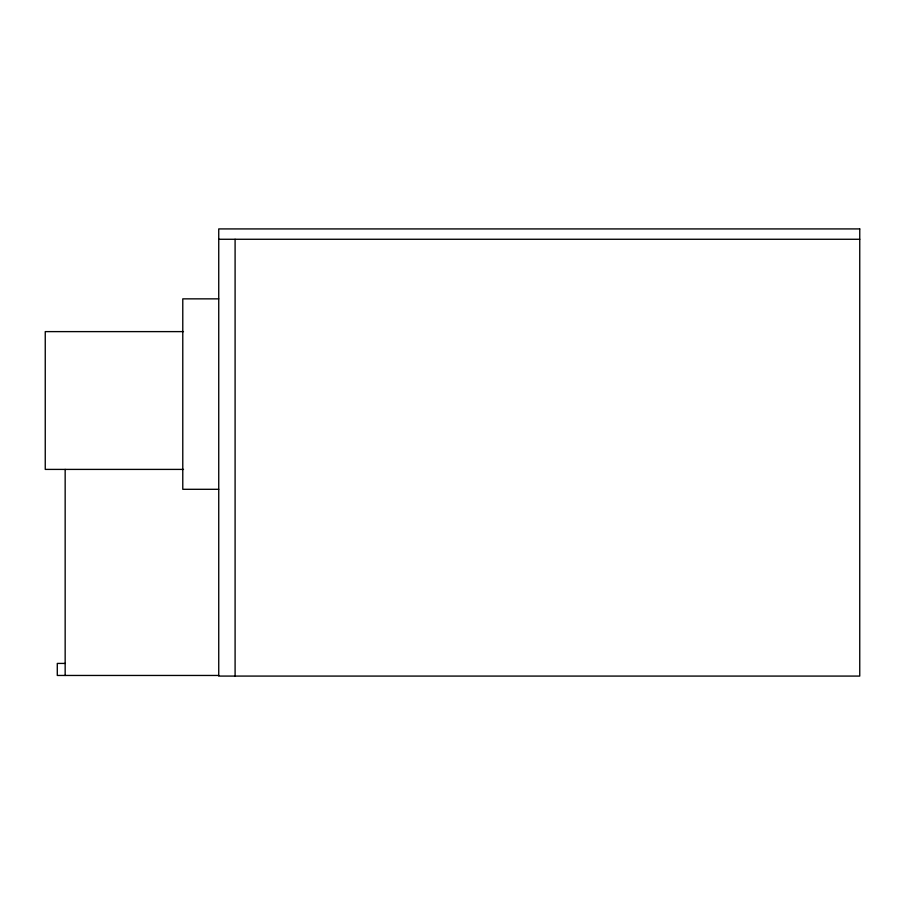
<?xml version="1.0" encoding="UTF-8"?>
<svg xmlns="http://www.w3.org/2000/svg" width="905" height="905" viewBox="0 0 905 905"><rect width="100%" height="100%" fill="white"/><g stroke="black" fill="none" stroke-linecap="round" stroke-linejoin="round"><path stroke-width="1.36" d="M218.739 239.271L859.75 239.271M218.739 298.854L182.776 298.854L182.776 489.3L218.739 489.3M183.477 331.615L45.25 331.615L45.25 469.401L183.511 469.401M65.16 663.422L57.287 663.422L57.287 675.458L218.739 675.458M235.096 239.271L235.096 676.08M65.16 469.401L65.16 675.458M859.75 228.92L218.739 228.92L218.739 676.08L859.75 676.08L859.75 228.92"/></g></svg>
